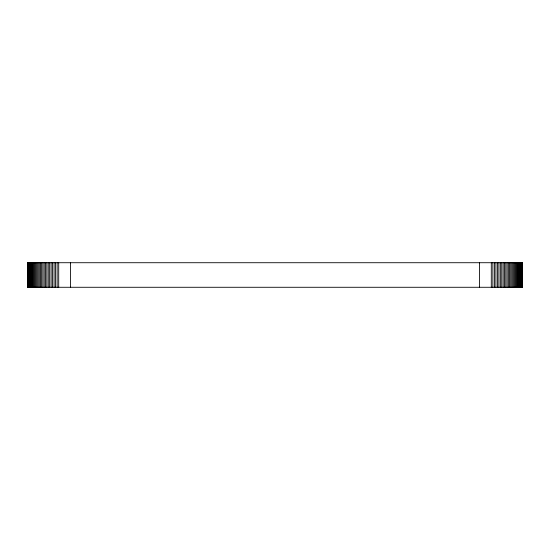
<?xml version="1.0" encoding="UTF-8"?>
<svg xmlns="http://www.w3.org/2000/svg" width="550" height="550" viewBox="0 0 550 550"><rect width="100%" height="100%" fill="white"/><g stroke="black" fill="none" stroke-linecap="round" stroke-linejoin="round"><path stroke-width="0.82" d="M522.369 262.721L522.369 287.279M522.197 262.721L522.197 287.279M521.943 262.721L521.943 287.279M521.627 262.721L521.627 287.279M521.235 262.721L521.235 287.279M520.781 262.721L520.781 287.279M520.259 262.721L520.259 287.279M519.674 262.721L519.674 287.279M519.021 262.721L519.021 287.279M518.32 262.721L518.32 287.279M517.55 262.721L517.55 287.279M516.732 262.721L516.732 287.279M515.852 262.721L515.852 287.279M514.924 262.721L514.924 287.279M513.947 262.721L513.947 287.279M512.916 262.721L512.916 287.279M511.844 262.721L511.844 287.279M510.723 262.721L510.723 287.279M509.561 262.721L509.561 287.279M508.351 262.721L508.351 287.279M507.107 262.721L507.107 287.279M505.821 262.721L505.821 287.279M504.501 262.721L504.501 287.279M503.147 262.721L503.147 287.279M501.765 262.721L501.765 287.279M500.349 262.721L500.349 287.279M498.898 262.721L498.898 287.279M497.427 262.721L497.427 287.279M495.928 262.721L495.928 287.279M494.409 262.721L494.409 287.279M492.862 262.721L492.862 287.279M491.294 262.721L491.294 287.279M479.566 262.721L479.566 287.279M70.434 262.721L70.434 287.279M58.706 262.721L58.706 287.279M57.138 262.721L57.138 287.279M55.591 262.721L55.591 287.279M54.072 262.721L54.072 287.279M52.573 262.721L52.573 287.279M51.102 262.721L51.102 287.279M49.651 262.721L49.651 287.279M48.235 262.721L48.235 287.279M46.853 262.721L46.853 287.279M45.499 262.721L45.499 287.279M44.179 262.721L44.179 287.279M42.893 262.721L42.893 287.279M41.649 262.721L41.649 287.279M40.439 262.721L40.439 287.279M39.277 262.721L39.277 287.279M38.156 262.721L38.156 287.279M37.084 262.721L37.084 287.279M36.052 262.721L36.052 287.279M35.076 262.721L35.076 287.279M34.148 262.721L34.148 287.279M33.268 262.721L33.268 287.279M32.45 262.721L32.45 287.279M31.68 262.721L31.68 287.279M30.979 262.721L30.979 287.279M30.326 262.721L30.326 287.279M29.741 262.721L29.741 287.279M29.219 262.721L29.219 287.279M28.765 262.721L28.765 287.279M28.373 262.721L28.373 287.279M28.057 262.721L28.057 287.279M27.802 262.721L27.802 287.279M27.631 262.721L27.631 287.279M522.5 262.721L27.5 262.721L27.527 287.279L522.5 287.279L522.473 262.721"/></g></svg>
